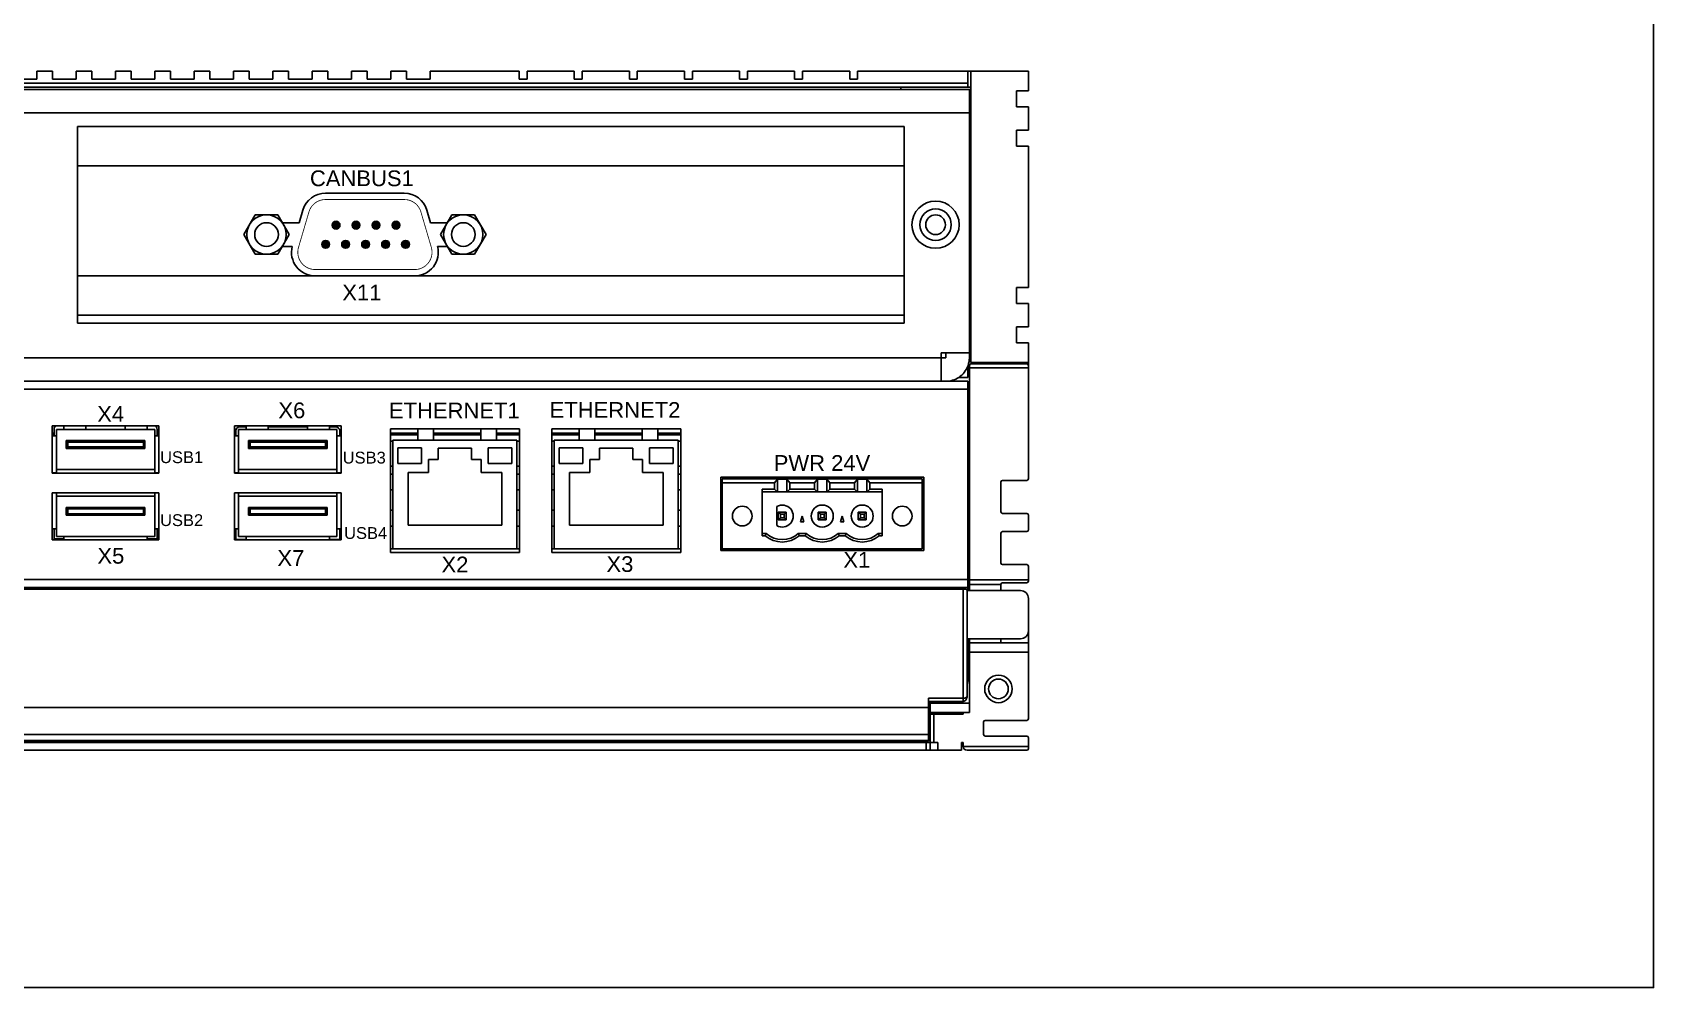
# Model space of a CAD drawing. Extents: x -2364 to 9601, y -871 to 1549.
# Drawn here: x -2149.9 to -1943.9, y 871.1 to 992.5 of the extents above; entities that cross this region are included whole.
import ezdxf

# ---------------------------------------------------------------- set-up
doc = ezdxf.new("R2010")
doc.units = 0
doc.layers.get('0').update_dxf_attribs({"linetype": 'CONTINUOUS'})

msp = doc.modelspace()

# ---------------------------------------------------------------- linework, layer by layer
at = {"color": 7, "linetype": 'Continuous'}
for p, q in [((-2149.32536, 987.51139), (-2147.32536, 987.51139)), ((-2149.32536, 987.51139), (-2149.32536, 986.51139)), ((-2147.32536, 986.51139), (-2147.32536, 987.51139)), ((-2144.32536, 987.51139), (-2142.32536, 987.51139)), ((-2144.32536, 987.51139), (-2144.32536, 986.51139)), ((-2142.32536, 986.51139), (-2142.32536, 987.51139)), ((-2139.32536, 987.51139), (-2137.32536, 987.51139)), ((-2139.32536, 987.51139), (-2139.32536, 986.51139)), ((-2137.32536, 986.51139), (-2137.32536, 987.51139)), ((-2134.32536, 987.51139), (-2132.32536, 987.51139)), ((-2134.32536, 987.51139), (-2134.32536, 986.51139)), ((-2132.32536, 986.51139), (-2132.32536, 987.51139)), ((-2129.32536, 987.51139), (-2127.32536, 987.51139)), ((-2129.32536, 987.51139), (-2129.32536, 986.51139)), ((-2127.32536, 986.51139), (-2127.32536, 987.51139)), ((-2124.32536, 987.51139), (-2122.32536, 987.51139)), ((-2124.32536, 987.51139), (-2124.32536, 986.51139)), ((-2122.32536, 986.51139), (-2122.32536, 987.51139)), ((-2119.32536, 987.51139), (-2117.32536, 987.51139)), ((-2119.32536, 987.51139), (-2119.32536, 986.51139)), ((-2117.32536, 986.51139), (-2117.32536, 987.51139)), ((-2114.32536, 987.51139), (-2112.32536, 987.51139)), ((-2114.32536, 987.51139), (-2114.32536, 986.51139)), ((-2112.32536, 986.51139), (-2112.32536, 987.51139)), ((-2109.32536, 987.51139), (-2107.32536, 987.51139)), ((-2109.32536, 987.51139), (-2109.32536, 986.51139)), ((-2107.32536, 986.51139), (-2107.32536, 987.51139)), ((-2104.32536, 987.51139), (-2102.32536, 987.51139)), ((-2104.32536, 987.51139), (-2104.32536, 986.51139)), ((-2102.32536, 986.51139), (-2102.32536, 987.51139)), ((-2099.32536, 987.51139), (-2088.02536, 987.51139)), ((-2099.32536, 987.51139), (-2099.32536, 986.51139)), ((-2088.02536, 986.51139), (-2088.02536, 987.51139)), ((-2087.02536, 987.51139), (-2081.02536, 987.51139)), ((-2087.02536, 987.51139), (-2087.02536, 986.51139)), ((-2081.02536, 986.51139), (-2081.02536, 987.51139)), ((-2080.02536, 987.51139), (-2074.02536, 987.51139)), ((-2080.02536, 987.51139), (-2080.02536, 986.51139)), ((-2074.02536, 986.51139), (-2074.02536, 987.51139)), ((-2073.02536, 987.51139), (-2067.02536, 987.51139)), ((-2073.02536, 987.51139), (-2073.02536, 986.51139)), ((-2067.02536, 986.51139), (-2067.02536, 987.51139)), ((-2066.02536, 987.51139), (-2060.02536, 987.51139)), ((-2066.02536, 987.51139), (-2066.02536, 986.51139)), ((-2060.02536, 986.51139), (-2060.02536, 987.51139)), ((-2059.02536, 987.51139), (-2053.02536, 987.51139)), ((-2059.02536, 987.51139), (-2059.02536, 986.51139)), ((-2053.02536, 986.51139), (-2053.02536, 987.51139)), ((-2052.02536, 987.51139), (-2046.02536, 987.51139)), ((-2052.02536, 987.51139), (-2052.02536, 986.51139)), ((-2046.02536, 986.51139), (-2046.02536, 987.51139)), ((-2045.02536, 987.51139), (-2031.02536, 987.51139)), ((-2045.02536, 987.51139), (-2045.02536, 986.51139)), ((-2031.02536, 987.51139), (-2030.62536, 987.51139)), ((-2031.02536, 986.01139), (-2031.02536, 987.51139)), ((-2030.62536, 985.21139), (-2030.62536, 987.51139)), ((-2030.62536, 987.51139), (-2023.32536, 987.51139)), ((-2023.32536, 987.51139), (-2023.32536, 985.01139)), ((-2283.12536, 985.21139), (-2030.82536, 985.21139)), ((-2031.02536, 986.01139), (-2280.62536, 986.01139)), ((-2272.12536, 985.51139), (-2039.52536, 985.51139)), ((-2149.32536, 986.51139), (-2152.32536, 986.51139)), ((-2144.32536, 986.51139), (-2147.32536, 986.51139)), ((-2139.32536, 986.51139), (-2142.32536, 986.51139)), ((-2134.32536, 986.51139), (-2137.32536, 986.51139)), ((-2129.32536, 986.51139), (-2132.32536, 986.51139)), ((-2124.32536, 986.51139), (-2127.32536, 986.51139)), ((-2119.32536, 986.51139), (-2122.32536, 986.51139)), ((-2114.32536, 986.51139), (-2117.32536, 986.51139)), ((-2109.32536, 986.51139), (-2112.32536, 986.51139)), ((-2104.32536, 986.51139), (-2107.32536, 986.51139)), ((-2099.32536, 986.51139), (-2102.32536, 986.51139)), ((-2087.02536, 986.51139), (-2088.02536, 986.51139)), ((-2080.02536, 986.51139), (-2081.02536, 986.51139)), ((-2073.02536, 986.51139), (-2074.02536, 986.51139)), ((-2066.02536, 986.51139), (-2067.02536, 986.51139)), ((-2059.02536, 986.51139), (-2060.02536, 986.51139)), ((-2052.02536, 986.51139), (-2053.02536, 986.51139)), ((-2045.02536, 986.51139), (-2046.02536, 986.51139)), ((-2039.52536, 985.51139), (-2031.02536, 985.51139)), ((-2039.52536, 985.21139), (-2039.52536, 985.51139)), ((-2031.02536, 986.01139), (-2031.02536, 985.51139)), ((-2030.62536, 985.51139), (-2031.02536, 985.51139)), ((-2030.82536, 982.21139), (-2030.82536, 985.21139)), ((-2030.82536, 985.21139), (-2030.62536, 985.21139)), ((-2030.62536, 982.21139), (-2030.62536, 985.21139)), ((-2024.82536, 985.01139), (-2023.32536, 985.01139)), ((-2024.82536, 983.01139), (-2024.82536, 985.01139)), ((-2023.32536, 983.01139), (-2024.82536, 983.01139)), ((-2023.32536, 983.01139), (-2023.32536, 980.01139)), ((-2283.12536, 982.21139), (-2030.82536, 982.21139)), ((-2144.12536, 980.31039), (-2144.12536, 980.51139)), ((-2144.12536, 980.51139), (-2143.92436, 980.51139)), ((-2144.12536, 980.31039), (-2144.12536, 980.51139)), ((-2143.92436, 980.51139), (-2144.12536, 980.51139)), ((-2143.92436, 980.51139), (-2039.32636, 980.51139)), ((-2039.32636, 980.51139), (-2143.92436, 980.51139)), ((-2039.32636, 980.51139), (-2039.12536, 980.51139)), ((-2039.12536, 980.51139), (-2039.32636, 980.51139)), ((-2039.12536, 980.31039), (-2039.12536, 980.51139)), ((-2039.12536, 980.31039), (-2039.12536, 980.51139)), ((-2030.82536, 982.21139), (-2030.82536, 951.71439)), ((-2030.82536, 982.21139), (-2030.62536, 982.21139)), ((-2030.62536, 951.71439), (-2030.62536, 982.21139)), ((-2144.12536, 975.26139), (-2144.12536, 980.31039)), ((-2144.12536, 975.26139), (-2144.12536, 980.31039)), ((-2039.12536, 975.26139), (-2039.12536, 980.31039)), ((-2039.12536, 975.26139), (-2039.12536, 980.31039)), ((-2024.82536, 980.01139), (-2023.32536, 980.01139)), ((-2024.82536, 978.01139), (-2024.82536, 980.01139)), ((-2023.32536, 978.01139), (-2024.82536, 978.01139)), ((-2023.32536, 978.01139), (-2023.32536, 960.01139)), ((-2144.12536, 960.86139), (-2144.12536, 975.26139)), ((-2144.12536, 960.86139), (-2144.12536, 975.26139)), ((-2039.12536, 960.76139), (-2039.12536, 975.26139)), ((-2039.12536, 960.76139), (-2039.12536, 975.26139)), ((-2030.82536, 973.01139), (-2030.62536, 973.01139)), ((-2030.62536, 963.01139), (-2030.82536, 963.01139)), ((-2144.12536, 956.86139), (-2144.12536, 960.86139)), ((-2144.12536, 956.86139), (-2144.12536, 960.86139)), ((-2039.12536, 955.71239), (-2039.12536, 960.76139)), ((-2039.12536, 955.71239), (-2039.12536, 960.76139)), ((-2024.82536, 960.01139), (-2023.32536, 960.01139)), ((-2024.82536, 958.01139), (-2024.82536, 960.01139)), ((-2023.32536, 958.01139), (-2024.82536, 958.01139)), ((-2023.32536, 958.01139), (-2023.32536, 955.01139)), ((-2144.12536, 955.71239), (-2144.12536, 956.86139)), ((-2144.12536, 955.71239), (-2144.12536, 956.86139)), ((-2144.12536, 955.51139), (-2144.12536, 955.71239)), ((-2144.12536, 955.51139), (-2144.12536, 955.71239)), ((-2144.12536, 955.51139), (-2143.92436, 955.51139)), ((-2143.92436, 955.51139), (-2144.12536, 955.51139)), ((-2143.92436, 955.51139), (-2039.32636, 955.51139)), ((-2039.32636, 955.51139), (-2143.92436, 955.51139)), ((-2039.32636, 955.51139), (-2039.12536, 955.51139)), ((-2039.12536, 955.51139), (-2039.32636, 955.51139)), ((-2039.12536, 955.51139), (-2039.12536, 955.71239)), ((-2039.12536, 955.51139), (-2039.12536, 955.71239)), ((-2024.82536, 955.01139), (-2023.32536, 955.01139)), ((-2024.82536, 953.01139), (-2024.82536, 955.01139)), ((-2034.42836, 951.71439), (-2033.82536, 951.71439)), ((-2034.42836, 951.11139), (-2034.42836, 951.71439)), ((-2033.82536, 951.71439), (-2033.82536, 951.11139)), ((-2033.82536, 951.71439), (-2030.82536, 951.71439)), ((-2030.82536, 951.11139), (-2030.82536, 951.71439)), ((-2030.82536, 951.71439), (-2030.62536, 951.71439)), ((-2030.62536, 950.51139), (-2030.62536, 951.71439)), ((-2023.32536, 953.01139), (-2024.82536, 953.01139)), ((-2023.32536, 953.01139), (-2023.32536, 950.51139)), ((-2034.42836, 951.11139), (-2280.82536, 951.11139)), ((-2033.82536, 951.11139), (-2034.42836, 951.11139)), ((-2034.42836, 948.11139), (-2034.42836, 951.11139)), ((-2031.02536, 948.61139), (-2031.02536, 950.03436)), ((-2030.99693, 950.11139), (-2030.82536, 950.11139)), ((-2030.82536, 950.11139), (-2030.82536, 949.81139)), ((-2030.82536, 949.81139), (-2023.32536, 949.81139)), ((-2030.82536, 947.11139), (-2030.82536, 949.81139)), ((-2024.52536, 950.51139), (-2030.62536, 950.51139)), ((-2030.62536, 950.31139), (-2023.52536, 950.31139)), ((-2024.52536, 950.31139), (-2024.52536, 950.51139)), ((-2023.32536, 950.51139), (-2024.52536, 950.51139)), ((-2023.32536, 950.51139), (-2023.32536, 950.11139)), ((-2023.32536, 949.81139), (-2023.32536, 950.11139)), ((-2023.32536, 935.71139), (-2023.32536, 949.81139)), ((-2279.62536, 948.11139), (-2034.42836, 948.11139)), ((-2034.42836, 948.11139), (-2033.82536, 948.11139)), ((-2033.82536, 948.11139), (-2031.02536, 948.11139)), ((-2032.16705, 948.61139), (-2031.02536, 948.61139)), ((-2031.02536, 948.11139), (-2031.02536, 947.11139)), ((-2031.02536, 947.11139), (-2279.62536, 947.11139)), ((-2031.02536, 922.91139), (-2031.02536, 947.11139)), ((-2031.02536, 947.11139), (-2030.82536, 947.11139)), ((-2030.82536, 937.31139), (-2030.82536, 947.11139)), ((-2133.79536, 942.44139), (-2147.34536, 942.44139)), ((-2147.34536, 942.44139), (-2147.34536, 936.44139)), ((-2147.12536, 941.51139), (-2147.34536, 941.51139)), ((-2147.34536, 941.31139), (-2147.12536, 941.31139)), ((-2147.12536, 942.00139), (-2147.12536, 941.16139)), ((-2146.82536, 942.00139), (-2145.87536, 942.00139)), ((-2146.82536, 942.00139), (-2146.82536, 941.16139)), ((-2145.87536, 942.44139), (-2145.87536, 942.00139)), ((-2143.07536, 942.00139), (-2145.87536, 942.00139)), ((-2143.07536, 942.44139), (-2143.07536, 942.00139)), ((-2143.07536, 942.00139), (-2138.07536, 942.00139)), ((-2138.07536, 942.44139), (-2138.07536, 942.00139)), ((-2135.27536, 942.00139), (-2138.07536, 942.00139)), ((-2135.27536, 942.44139), (-2135.27536, 942.00139)), ((-2135.27536, 942.00139), (-2134.32536, 942.00139)), ((-2134.32536, 941.16139), (-2134.32536, 942.00139)), ((-2134.02536, 942.00139), (-2134.02536, 941.16139)), ((-2133.79536, 941.51139), (-2134.02536, 941.51139)), ((-2134.02536, 941.31139), (-2133.79536, 941.31139)), ((-2133.79536, 936.44139), (-2133.79536, 942.44139)), ((-2124.19926, 942.44139), (-2124.19926, 936.44139)), ((-2110.64926, 942.44139), (-2124.19926, 942.44139)), ((-2124.02536, 941.51139), (-2124.19926, 941.51139)), ((-2124.19926, 941.31139), (-2124.02536, 941.31139)), ((-2124.02536, 941.81139), (-2124.02536, 941.16139)), ((-2123.67536, 942.00139), (-2123.67536, 941.16139)), ((-2123.67536, 942.00139), (-2122.72536, 942.00139)), ((-2122.72536, 942.31139), (-2123.52536, 942.31139)), ((-2122.72536, 942.44139), (-2122.72536, 942.31139)), ((-2122.72536, 942.31139), (-2122.72536, 942.00139)), ((-2119.92536, 942.00139), (-2122.72536, 942.00139)), ((-2119.92536, 942.44139), (-2119.92536, 942.31139)), ((-2119.92536, 942.31139), (-2119.92536, 942.00139)), ((-2114.92536, 942.31139), (-2119.92536, 942.31139)), ((-2119.92536, 942.00139), (-2114.92536, 942.00139)), ((-2114.92536, 942.44139), (-2114.92536, 942.31139)), ((-2114.92536, 942.31139), (-2114.92536, 942.00139)), ((-2112.12536, 942.00139), (-2114.92536, 942.00139)), ((-2112.12536, 942.44139), (-2112.12536, 942.31139)), ((-2112.12536, 942.31139), (-2112.12536, 942.00139)), ((-2111.32536, 942.31139), (-2112.12536, 942.31139)), ((-2112.12536, 942.00139), (-2111.17536, 942.00139)), ((-2111.17536, 941.16139), (-2111.17536, 942.00139)), ((-2110.82536, 941.81139), (-2110.82536, 941.16139)), ((-2110.64926, 941.51139), (-2110.82536, 941.51139)), ((-2110.82536, 941.31139), (-2110.64926, 941.31139)), ((-2110.64926, 936.44139), (-2110.64926, 942.44139)), ((-2104.39536, 942.06139), (-2104.39536, 926.36139)), ((-2087.99536, 942.06139), (-2104.39536, 942.06139)), ((-2100.90032, 941.51139), (-2104.39536, 941.51139)), ((-2104.39536, 941.31139), (-2100.90032, 941.31139)), ((-2100.90032, 940.61139), (-2100.90032, 942.06139)), ((-2098.90032, 940.61139), (-2098.90032, 942.06139)), ((-2092.90032, 941.51139), (-2098.90032, 941.51139)), ((-2098.90032, 941.31139), (-2092.90032, 941.31139)), ((-2092.90032, 940.61139), (-2092.90032, 942.06139)), ((-2090.90032, 940.61139), (-2090.90032, 942.06139)), ((-2087.99536, 941.51139), (-2090.90032, 941.51139)), ((-2090.90032, 941.31139), (-2087.99536, 941.31139)), ((-2087.99536, 926.36139), (-2087.99536, 942.06139)), ((-2083.89536, 942.06139), (-2083.89536, 926.36139)), ((-2067.49536, 942.06139), (-2083.89536, 942.06139)), ((-2080.40032, 941.51139), (-2083.89536, 941.51139)), ((-2083.89536, 941.31139), (-2080.40032, 941.31139)), ((-2080.40032, 940.61139), (-2080.40032, 942.06139)), ((-2078.40032, 940.61139), (-2078.40032, 942.06139)), ((-2072.40032, 941.51139), (-2078.40032, 941.51139)), ((-2078.40032, 941.31139), (-2072.40032, 941.31139)), ((-2072.40032, 940.61139), (-2072.40032, 942.06139)), ((-2070.40032, 940.61139), (-2070.40032, 942.06139)), ((-2067.49536, 941.51139), (-2070.40032, 941.51139)), ((-2070.40032, 941.31139), (-2067.49536, 941.31139)), ((-2067.49536, 926.36139), (-2067.49536, 942.06139)), ((-2147.34536, 941.16139), (-2147.12536, 941.16139)), ((-2147.12536, 941.16139), (-2146.82536, 941.16139)), ((-2146.82536, 941.16139), (-2146.82536, 940.48704)), ((-2146.82536, 940.48704), (-2146.82536, 936.88139)), ((-2145.37536, 940.38139), (-2145.57536, 940.58139)), ((-2145.57536, 939.58139), (-2145.57536, 940.58139)), ((-2145.57536, 940.58139), (-2135.57536, 940.58139)), ((-2145.37536, 939.78139), (-2145.57536, 939.58139)), ((-2135.57536, 939.58139), (-2145.57536, 939.58139)), ((-2135.77536, 940.38139), (-2145.37536, 940.38139)), ((-2145.37536, 940.38139), (-2145.37536, 939.78139)), ((-2145.37536, 939.78139), (-2135.77536, 939.78139)), ((-2135.57536, 940.58139), (-2135.77536, 940.38139)), ((-2135.77536, 939.78139), (-2135.77536, 940.38139)), ((-2135.57536, 939.58139), (-2135.77536, 939.78139)), ((-2135.57536, 940.58139), (-2135.57536, 939.58139)), ((-2134.32536, 941.16139), (-2134.02536, 941.16139)), ((-2134.32536, 941.16139), (-2134.32536, 940.48704)), ((-2134.32536, 940.48704), (-2134.32536, 936.88139)), ((-2134.02536, 941.16139), (-2133.79536, 941.16139)), ((-2124.19926, 941.16139), (-2124.02536, 941.16139)), ((-2124.02536, 941.16139), (-2123.67536, 941.16139)), ((-2123.67536, 941.16139), (-2123.67536, 936.88139)), ((-2122.42536, 939.58139), (-2122.42536, 940.58139)), ((-2122.22536, 940.38139), (-2122.42536, 940.58139)), ((-2122.42536, 940.58139), (-2112.42536, 940.58139)), ((-2122.22536, 939.78139), (-2122.42536, 939.58139)), ((-2112.42536, 939.58139), (-2122.42536, 939.58139)), ((-2122.22536, 940.38139), (-2122.22536, 939.78139)), ((-2112.62536, 940.38139), (-2122.22536, 940.38139)), ((-2122.22536, 939.78139), (-2112.62536, 939.78139)), ((-2112.42536, 940.58139), (-2112.62536, 940.38139)), ((-2112.62536, 939.78139), (-2112.62536, 940.38139)), ((-2112.42536, 939.58139), (-2112.62536, 939.78139)), ((-2112.42536, 940.58139), (-2112.42536, 939.58139)), ((-2111.17536, 936.88139), (-2111.17536, 941.16139)), ((-2111.17536, 941.16139), (-2110.82536, 941.16139)), ((-2110.82536, 941.16139), (-2110.64926, 941.16139)), ((-2104.07532, 940.51139), (-2104.39536, 940.51139)), ((-2100.90032, 940.61139), (-2104.07532, 940.61139)), ((-2104.07532, 940.61139), (-2104.07532, 936.31139)), ((-2103.45032, 939.67261), (-2103.45032, 937.67261)), ((-2100.45032, 939.67261), (-2103.45032, 939.67261)), ((-2100.90032, 940.61139), (-2098.90032, 940.61139)), ((-2100.45032, 937.67261), (-2100.45032, 939.67261)), ((-2092.90032, 940.61139), (-2098.90032, 940.61139)), ((-2094.10032, 939.61139), (-2098.30032, 939.61139)), ((-2098.30032, 939.61139), (-2098.30032, 938.16139)), ((-2094.10032, 938.16139), (-2094.10032, 939.61139)), ((-2090.90032, 940.61139), (-2092.90032, 940.61139)), ((-2091.95032, 939.67261), (-2091.95032, 937.67261)), ((-2088.95032, 939.67261), (-2091.95032, 939.67261)), ((-2088.32532, 940.61139), (-2090.90032, 940.61139)), ((-2088.95032, 937.67261), (-2088.95032, 939.67261)), ((-2088.32532, 936.31139), (-2088.32532, 940.61139)), ((-2087.99536, 940.51139), (-2088.32532, 940.51139)), ((-2083.57532, 940.51139), (-2083.89536, 940.51139)), ((-2083.57532, 940.61139), (-2083.57532, 936.31139)), ((-2080.40032, 940.61139), (-2083.57532, 940.61139)), ((-2082.95032, 939.67261), (-2082.95032, 937.67261)), ((-2079.95032, 939.67261), (-2082.95032, 939.67261)), ((-2080.40032, 940.61139), (-2078.40032, 940.61139)), ((-2079.95032, 937.67261), (-2079.95032, 939.67261)), ((-2072.40032, 940.61139), (-2078.40032, 940.61139)), ((-2077.80032, 939.61139), (-2077.80032, 938.16139)), ((-2073.60032, 939.61139), (-2077.80032, 939.61139)), ((-2073.60032, 938.16139), (-2073.60032, 939.61139)), ((-2070.40032, 940.61139), (-2072.40032, 940.61139)), ((-2071.45032, 939.67261), (-2071.45032, 937.67261)), ((-2068.45032, 939.67261), (-2071.45032, 939.67261)), ((-2067.82532, 940.61139), (-2070.40032, 940.61139)), ((-2068.45032, 937.67261), (-2068.45032, 939.67261)), ((-2067.82532, 936.31139), (-2067.82532, 940.61139)), ((-2067.49536, 940.51139), (-2067.82532, 940.51139)), ((-2104.07532, 937.31139), (-2104.39536, 937.31139)), ((-2103.45032, 937.67261), (-2100.45032, 937.67261)), ((-2099.55032, 938.16139), (-2099.55032, 936.51139)), ((-2098.30032, 938.16139), (-2099.55032, 938.16139)), ((-2092.85032, 938.16139), (-2094.10032, 938.16139)), ((-2092.85032, 936.51139), (-2092.85032, 938.16139)), ((-2091.95032, 937.67261), (-2088.95032, 937.67261)), ((-2087.99536, 937.31139), (-2088.32532, 937.31139)), ((-2083.57532, 937.31139), (-2083.89536, 937.31139)), ((-2082.95032, 937.67261), (-2079.95032, 937.67261)), ((-2079.05032, 938.16139), (-2079.05032, 936.51139)), ((-2077.80032, 938.16139), (-2079.05032, 938.16139)), ((-2072.35032, 938.16139), (-2073.60032, 938.16139)), ((-2072.35032, 936.51139), (-2072.35032, 938.16139)), ((-2071.45032, 937.67261), (-2068.45032, 937.67261)), ((-2067.49536, 937.31139), (-2067.82532, 937.31139)), ((-2031.02536, 937.31139), (-2030.82536, 937.31139)), ((-2030.82536, 922.88637), (-2030.82536, 937.31139)), ((-2146.82536, 936.46039), (-2147.34536, 936.46139)), ((-2147.34536, 936.44139), (-2133.79536, 936.44139)), ((-2134.32536, 936.88139), (-2146.82536, 936.88139)), ((-2146.82536, 936.88139), (-2146.82536, 936.46039)), ((-2134.32536, 936.88139), (-2134.32536, 936.46039)), ((-2133.79536, 936.46139), (-2134.32536, 936.46039)), ((-2123.67536, 936.46039), (-2124.19926, 936.46139)), ((-2124.19926, 936.44139), (-2110.64926, 936.44139)), ((-2123.67536, 936.88139), (-2123.67536, 936.46039)), ((-2111.17536, 936.88139), (-2123.67536, 936.88139)), ((-2111.17536, 936.46039), (-2111.17536, 936.88139)), ((-2110.64926, 936.46139), (-2111.17536, 936.46039)), ((-2104.07532, 936.31139), (-2104.39536, 936.31139)), ((-2104.07532, 936.31139), (-2104.07532, 934.31139)), ((-2102.15032, 936.51139), (-2102.15032, 929.81139)), ((-2099.55032, 936.51139), (-2102.15032, 936.51139)), ((-2090.25032, 936.51139), (-2092.85032, 936.51139)), ((-2090.25032, 929.81139), (-2090.25032, 936.51139)), ((-2088.32532, 936.31139), (-2087.99536, 936.31139)), ((-2088.32532, 936.31139), (-2088.32532, 934.31139)), ((-2083.57532, 936.31139), (-2083.89536, 936.31139)), ((-2083.57532, 936.31139), (-2083.57532, 934.31139)), ((-2081.65032, 936.51139), (-2081.65032, 929.81139)), ((-2079.05032, 936.51139), (-2081.65032, 936.51139)), ((-2069.75032, 936.51139), (-2072.35032, 936.51139)), ((-2069.75032, 929.81139), (-2069.75032, 936.51139)), ((-2067.82532, 936.31139), (-2067.82532, 934.31139)), ((-2067.82532, 936.31139), (-2067.49536, 936.31139)), ((-2036.62536, 935.91139), (-2062.42536, 935.91139)), ((-2062.42536, 935.91139), (-2062.42536, 926.61139)), ((-2036.82536, 935.71139), (-2062.22536, 935.71139)), ((-2062.22536, 935.21139), (-2062.22536, 935.71139)), ((-2062.22536, 935.21139), (-2062.22536, 926.81139)), ((-2055.58036, 935.21139), (-2062.22536, 935.21139)), ((-2055.58036, 935.21139), (-2055.21036, 935.68455)), ((-2055.58036, 934.38639), (-2055.58036, 935.21139)), ((-2055.21036, 935.68455), (-2054.00036, 935.68455)), ((-2055.21036, 934.07479), (-2055.21036, 935.68455)), ((-2054.00036, 934.07478), (-2054.00036, 935.68455)), ((-2054.00036, 935.68455), (-2053.63036, 935.21139)), ((-2053.63036, 935.21139), (-2050.50036, 935.21139)), ((-2053.63036, 935.21139), (-2053.63036, 934.38639)), ((-2050.50036, 935.21139), (-2050.13036, 935.68455)), ((-2050.50036, 935.21139), (-2050.50036, 934.38639)), ((-2050.13036, 935.68455), (-2048.92036, 935.68455)), ((-2050.13036, 935.68455), (-2050.13036, 934.07478)), ((-2048.92036, 934.07478), (-2048.92036, 935.68455)), ((-2048.92036, 935.68455), (-2048.55036, 935.21139)), ((-2048.55036, 935.21139), (-2045.42036, 935.21139)), ((-2048.55036, 935.21139), (-2048.55036, 934.38639)), ((-2045.42036, 935.21139), (-2045.05036, 935.68455)), ((-2045.42036, 935.21139), (-2045.42036, 934.38639)), ((-2045.05036, 935.68455), (-2043.84036, 935.68455)), ((-2045.05036, 935.68455), (-2045.05036, 934.07478)), ((-2043.84036, 935.68455), (-2043.47036, 935.21139)), ((-2043.84036, 935.68455), (-2043.84036, 934.07479)), ((-2036.82536, 935.21139), (-2043.47036, 935.21139)), ((-2043.47036, 935.21139), (-2043.47036, 934.38639)), ((-2041.72536, 935.91139), (-2041.72536, 935.71139)), ((-2036.82536, 935.21139), (-2036.82536, 935.71139)), ((-2036.82536, 930.01468), (-2036.82536, 935.21139)), ((-2036.62536, 926.61139), (-2036.62536, 935.91139)), ((-2026.82536, 931.51139), (-2026.82536, 935.31139)), ((-2026.62536, 935.51139), (-2023.52536, 935.51139)), ((-2133.79536, 933.94139), (-2147.34536, 933.94139)), ((-2147.34536, 933.94139), (-2147.34536, 927.94139)), ((-2146.82536, 933.94139), (-2146.82536, 933.50139)), ((-2146.82536, 933.50139), (-2134.32536, 933.50139)), ((-2146.82536, 933.50139), (-2146.82536, 929.36139)), ((-2134.32536, 933.94139), (-2134.32536, 933.50139)), ((-2134.32536, 933.50139), (-2134.32536, 929.36139)), ((-2133.79536, 927.94139), (-2133.79536, 933.94139)), ((-2110.64926, 933.94139), (-2124.19926, 933.94139)), ((-2124.19926, 933.94139), (-2124.19926, 927.94139)), ((-2123.67536, 933.94139), (-2123.67536, 933.50139)), ((-2123.67536, 933.50139), (-2111.17536, 933.50139)), ((-2123.67536, 933.50139), (-2123.67536, 929.36139)), ((-2111.17536, 933.94139), (-2111.17536, 933.50139)), ((-2111.17536, 933.50139), (-2111.17536, 929.36139)), ((-2110.64926, 927.94139), (-2110.64926, 933.94139)), ((-2104.07532, 934.31139), (-2104.39536, 934.31139)), ((-2104.07532, 934.31139), (-2104.07532, 931.71139)), ((-2088.32532, 934.31139), (-2087.99536, 934.31139)), ((-2088.32532, 931.71139), (-2088.32532, 934.31139)), ((-2083.57532, 934.31139), (-2083.89536, 934.31139)), ((-2083.57532, 934.31139), (-2083.57532, 931.71139)), ((-2067.82532, 934.31139), (-2067.49536, 934.31139)), ((-2067.82532, 931.71139), (-2067.82532, 934.31139)), ((-2057.14536, 934.07479), (-2057.14536, 934.38639)), ((-2055.58036, 934.38639), (-2057.14536, 934.38639)), ((-2057.14536, 928.78139), (-2057.14536, 934.07479)), ((-2055.24937, 934.07479), (-2057.14536, 934.07479)), ((-2055.58036, 934.38639), (-2055.24937, 934.07479)), ((-2055.21036, 934.07479), (-2055.24937, 934.07479)), ((-2054.00036, 934.07478), (-2055.21036, 934.07479)), ((-2054.00036, 934.07478), (-2053.96135, 934.07478)), ((-2053.63036, 934.38639), (-2053.96135, 934.07478)), ((-2050.16937, 934.07479), (-2053.96135, 934.07478)), ((-2050.50036, 934.38639), (-2053.63036, 934.38639)), ((-2050.16937, 934.07479), (-2050.50036, 934.38639)), ((-2050.16937, 934.07479), (-2050.13036, 934.07478)), ((-2048.92036, 934.07478), (-2050.13036, 934.07478)), ((-2048.92036, 934.07478), (-2048.88135, 934.07478)), ((-2048.55036, 934.38639), (-2048.88135, 934.07478)), ((-2045.08937, 934.07479), (-2048.88135, 934.07478)), ((-2045.42036, 934.38639), (-2048.55036, 934.38639)), ((-2045.08937, 934.07479), (-2045.42036, 934.38639)), ((-2045.08937, 934.07479), (-2045.05036, 934.07478)), ((-2043.84036, 934.07479), (-2045.05036, 934.07478)), ((-2043.80135, 934.07479), (-2043.84036, 934.07479)), ((-2043.80135, 934.07479), (-2043.47036, 934.38639)), ((-2041.90536, 934.07479), (-2043.80135, 934.07479)), ((-2041.90536, 934.38639), (-2043.47036, 934.38639)), ((-2041.90536, 934.38639), (-2041.90536, 934.07479)), ((-2041.90536, 934.07479), (-2041.90536, 928.78139)), ((-2145.57536, 932.08139), (-2135.57536, 932.08139)), ((-2145.37536, 931.88139), (-2145.57536, 932.08139)), ((-2145.57536, 931.08139), (-2145.57536, 932.08139)), ((-2145.37536, 931.28139), (-2145.57536, 931.08139)), ((-2135.57536, 931.08139), (-2145.57536, 931.08139)), ((-2135.77536, 931.88139), (-2145.37536, 931.88139)), ((-2145.37536, 931.88139), (-2145.37536, 931.28139)), ((-2145.37536, 931.28139), (-2135.77536, 931.28139)), ((-2135.57536, 932.08139), (-2135.77536, 931.88139)), ((-2135.77536, 931.28139), (-2135.77536, 931.88139)), ((-2135.57536, 931.08139), (-2135.77536, 931.28139)), ((-2135.57536, 932.08139), (-2135.57536, 931.08139)), ((-2122.42536, 932.08139), (-2112.42536, 932.08139)), ((-2122.42536, 931.08139), (-2122.42536, 932.08139)), ((-2122.22536, 931.88139), (-2122.42536, 932.08139)), ((-2122.22536, 931.28139), (-2122.42536, 931.08139)), ((-2112.42536, 931.08139), (-2122.42536, 931.08139)), ((-2112.62536, 931.88139), (-2122.22536, 931.88139)), ((-2122.22536, 931.88139), (-2122.22536, 931.28139)), ((-2122.22536, 931.28139), (-2112.62536, 931.28139)), ((-2112.42536, 932.08139), (-2112.62536, 931.88139)), ((-2112.62536, 931.28139), (-2112.62536, 931.88139)), ((-2112.42536, 931.08139), (-2112.62536, 931.28139)), ((-2112.42536, 932.08139), (-2112.42536, 931.08139)), ((-2104.07532, 931.71139), (-2104.39536, 931.71139)), ((-2104.07532, 929.71139), (-2104.07532, 931.71139)), ((-2088.32532, 929.71139), (-2088.32532, 931.71139)), ((-2088.32532, 931.71139), (-2087.99536, 931.71139)), ((-2083.57532, 931.71139), (-2083.89536, 931.71139)), ((-2083.57532, 929.71139), (-2083.57532, 931.71139)), ((-2067.82532, 931.71139), (-2067.49536, 931.71139)), ((-2067.82532, 929.71139), (-2067.82532, 931.71139)), ((-2055.30536, 929.76896), (-2055.30536, 932.19383)), ((-2055.10536, 931.48139), (-2054.83741, 931.21344)), ((-2055.10536, 931.48139), (-2054.10536, 931.48139)), ((-2055.10536, 930.48139), (-2055.10536, 931.48139)), ((-2054.83741, 931.21344), (-2054.37331, 931.21344)), ((-2054.83741, 931.21344), (-2054.83741, 930.74934)), ((-2054.10536, 931.48139), (-2054.37331, 931.21344)), ((-2054.37331, 931.21344), (-2054.37331, 930.74934)), ((-2054.10536, 931.48139), (-2054.10536, 930.48139)), ((-2050.02536, 930.48139), (-2050.02536, 931.48139)), ((-2049.75741, 931.21344), (-2050.02536, 931.48139)), ((-2050.02536, 931.48139), (-2049.02536, 931.48139)), ((-2049.75741, 931.21344), (-2049.29331, 931.21344)), ((-2049.75741, 930.74934), (-2049.75741, 931.21344)), ((-2049.29331, 931.21344), (-2049.02536, 931.48139)), ((-2049.29331, 930.74934), (-2049.29331, 931.21344)), ((-2049.02536, 931.48139), (-2049.02536, 930.48139)), ((-2044.94536, 931.48139), (-2043.94536, 931.48139)), ((-2044.67741, 931.21344), (-2044.94536, 931.48139)), ((-2044.94536, 930.48139), (-2044.94536, 931.48139)), ((-2044.67741, 931.21344), (-2044.21331, 931.21344)), ((-2044.67741, 930.74934), (-2044.67741, 931.21344)), ((-2044.21331, 931.21344), (-2043.94536, 931.48139)), ((-2044.21331, 930.74934), (-2044.21331, 931.21344)), ((-2043.94536, 931.48139), (-2043.94536, 930.48139)), ((-2023.52536, 931.31139), (-2026.62536, 931.31139)), ((-2023.32536, 929.21139), (-2023.32536, 931.11139)), ((-2147.34536, 929.36139), (-2147.12536, 929.36139)), ((-2147.12536, 929.36139), (-2146.82536, 929.36139)), ((-2147.12536, 929.36139), (-2147.12536, 928.08139)), ((-2146.82536, 929.36139), (-2146.82536, 928.38139)), ((-2134.32536, 929.36139), (-2134.02536, 929.36139)), ((-2134.32536, 928.38139), (-2134.32536, 929.36139)), ((-2134.02536, 929.36139), (-2133.79536, 929.36139)), ((-2134.02536, 929.36139), (-2134.02536, 928.08139)), ((-2124.19926, 929.36139), (-2124.02536, 929.36139)), ((-2124.02536, 929.36139), (-2123.67536, 929.36139)), ((-2124.02536, 929.36139), (-2124.02536, 928.01139)), ((-2123.67536, 929.36139), (-2123.67536, 928.38139)), ((-2111.17536, 928.38139), (-2111.17536, 929.36139)), ((-2111.17536, 929.36139), (-2110.82536, 929.36139)), ((-2110.82536, 929.36139), (-2110.64926, 929.36139)), ((-2110.82536, 929.36139), (-2110.82536, 928.01139)), ((-2104.07532, 929.71139), (-2104.39536, 929.71139)), ((-2104.07532, 929.71139), (-2104.07532, 926.81139)), ((-2102.15032, 929.81139), (-2090.25032, 929.81139)), ((-2088.32532, 929.71139), (-2087.99536, 929.71139)), ((-2088.32532, 926.81139), (-2088.32532, 929.71139)), ((-2083.57532, 929.71139), (-2083.89536, 929.71139)), ((-2083.57532, 929.71139), (-2083.57532, 926.81139)), ((-2081.65032, 929.81139), (-2069.75032, 929.81139)), ((-2067.82532, 929.71139), (-2067.49536, 929.71139)), ((-2067.82532, 926.81139), (-2067.82532, 929.71139)), ((-2054.83741, 930.74934), (-2055.10536, 930.48139)), ((-2054.10536, 930.48139), (-2055.10536, 930.48139)), ((-2054.37331, 930.74934), (-2054.83741, 930.74934)), ((-2054.37331, 930.74934), (-2054.10536, 930.48139)), ((-2052.26633, 930.23139), (-2052.06536, 930.98139)), ((-2051.8644, 930.23139), (-2052.26633, 930.23139)), ((-2052.06536, 930.98139), (-2051.8644, 930.23139)), ((-2050.02536, 930.48139), (-2049.75741, 930.74934)), ((-2049.02536, 930.48139), (-2050.02536, 930.48139)), ((-2049.29331, 930.74934), (-2049.75741, 930.74934)), ((-2049.02536, 930.48139), (-2049.29331, 930.74934)), ((-2047.18633, 930.23139), (-2046.98536, 930.98139)), ((-2046.7844, 930.23139), (-2047.18633, 930.23139)), ((-2046.98536, 930.98139), (-2046.7844, 930.23139)), ((-2044.94536, 930.48139), (-2044.67741, 930.74934)), ((-2043.94536, 930.48139), (-2044.94536, 930.48139)), ((-2044.21331, 930.74934), (-2044.67741, 930.74934)), ((-2043.94536, 930.48139), (-2044.21331, 930.74934)), ((-2036.81584, 928.49253), (-2036.82536, 930.01468)), ((-2026.62536, 929.01139), (-2023.52536, 929.01139)), ((-2147.34536, 927.94139), (-2133.79536, 927.94139)), ((-2147.12536, 927.94139), (-2147.12536, 928.08139)), ((-2145.87536, 928.08139), (-2147.12536, 928.08139)), ((-2145.87536, 928.38139), (-2146.82536, 928.38139)), ((-2145.87536, 928.38139), (-2145.87536, 928.08139)), ((-2135.27536, 928.38139), (-2145.87536, 928.38139)), ((-2145.87536, 928.08139), (-2145.87536, 927.94139)), ((-2135.27536, 928.38139), (-2135.27536, 928.08139)), ((-2134.32536, 928.38139), (-2135.27536, 928.38139)), ((-2135.27536, 928.08139), (-2135.27536, 927.94139)), ((-2134.02536, 928.08139), (-2135.27536, 928.08139)), ((-2134.02536, 928.08139), (-2134.02536, 927.94139)), ((-2124.19926, 927.94139), (-2110.64926, 927.94139)), ((-2124.02536, 927.94139), (-2124.02536, 928.01139)), ((-2122.72536, 928.01139), (-2124.02536, 928.01139)), ((-2122.72536, 928.38139), (-2123.67536, 928.38139)), ((-2112.12536, 928.38139), (-2122.72536, 928.38139)), ((-2122.72536, 928.38139), (-2122.72536, 927.94139)), ((-2111.17536, 928.38139), (-2112.12536, 928.38139)), ((-2112.12536, 928.38139), (-2112.12536, 927.94139)), ((-2110.82536, 928.01139), (-2112.12536, 928.01139)), ((-2110.82536, 928.01139), (-2110.82536, 927.94139)), ((-2057.14536, 928.78139), (-2056.64497, 928.78139)), ((-2057.14536, 928.48139), (-2057.14536, 928.78139)), ((-2056.75943, 928.48139), (-2057.14536, 928.48139)), ((-2052.56575, 928.78139), (-2051.56497, 928.78139)), ((-2051.67943, 928.48139), (-2052.4513, 928.48139)), ((-2047.48575, 928.78139), (-2046.48497, 928.78139)), ((-2046.59943, 928.48139), (-2047.3713, 928.48139)), ((-2041.90536, 928.78139), (-2042.40575, 928.78139)), ((-2041.90536, 928.48139), (-2042.2913, 928.48139)), ((-2041.90536, 928.78139), (-2041.90536, 928.48139)), ((-2036.82536, 926.81139), (-2036.81584, 928.49253)), ((-2026.82536, 925.01139), (-2026.82536, 928.81139)), ((-2104.39536, 926.81139), (-2104.07532, 926.81139)), ((-2104.39536, 926.36139), (-2087.99536, 926.36139)), ((-2104.07532, 926.81139), (-2088.32532, 926.81139)), ((-2088.32532, 926.81139), (-2087.99536, 926.81139)), ((-2083.89536, 926.81139), (-2083.57532, 926.81139)), ((-2083.89536, 926.36139), (-2067.49536, 926.36139)), ((-2083.57532, 926.81139), (-2067.82532, 926.81139)), ((-2067.82532, 926.81139), (-2067.49536, 926.81139)), ((-2062.42536, 926.81139), (-2062.22536, 926.81139)), ((-2062.42536, 926.61139), (-2036.62536, 926.61139)), ((-2062.22536, 926.81139), (-2037.52536, 926.81139)), ((-2037.52536, 926.81139), (-2036.82536, 926.81139)), ((-2037.52536, 926.81139), (-2037.52536, 926.61139)), ((-2189.52536, 922.91139), (-2031.02536, 922.91139)), ((-2031.01565, 921.90436), (-2031.02536, 922.91139)), ((-2030.82536, 922.88637), (-2023.32536, 922.88637)), ((-2030.82536, 922.49119), (-2030.82536, 922.88637)), ((-2023.52536, 924.81139), (-2026.62536, 924.81139)), ((-2023.32536, 922.88637), (-2023.32536, 924.61139)), ((-2023.32536, 922.88637), (-2023.32536, 922.71139)), ((-2031.01565, 921.90436), (-2189.52536, 921.91139)), ((-2189.51536, 921.68637), (-2031.62536, 921.68637)), ((-2031.62536, 907.81719), (-2031.62536, 921.68637)), ((-2031.13944, 921.65329), (-2031.12536, 921.50264)), ((-2031.12536, 921.50264), (-2031.12536, 915.38637)), ((-2024.32536, 921.50264), (-2031.12536, 921.50264)), ((-2031.01565, 921.90436), (-2031.02536, 921.50264)), ((-2030.82536, 922.28637), (-2030.82536, 922.49119)), ((-2030.82536, 921.50264), (-2030.82536, 922.28637)), ((-2026.82536, 922.28637), (-2030.82536, 922.28637)), ((-2026.82536, 922.31139), (-2026.82536, 922.28637)), ((-2026.82536, 921.50264), (-2026.82536, 922.28637)), ((-2023.52536, 922.51139), (-2026.62536, 922.51139)), ((-2023.32536, 916.38637), (-2023.32536, 920.49882)), ((-2031.12536, 915.38637), (-2024.32536, 915.38637)), ((-2031.12536, 915.38637), (-2031.12536, 908.10227)), ((-2031.02536, 915.38637), (-2031.02536, 910.21139)), ((-2030.82536, 914.88637), (-2030.82536, 915.38637)), ((-2030.82536, 913.68637), (-2030.82536, 914.88637)), ((-2030.82536, 914.88637), (-2026.82536, 914.88637)), ((-2026.82536, 914.88637), (-2026.82536, 915.38637)), ((-2026.82536, 914.88637), (-2023.32536, 914.88637)), ((-2023.32536, 915.88637), (-2023.32536, 916.38637)), ((-2023.32536, 915.88637), (-2023.32536, 914.88637)), ((-2023.32536, 914.88637), (-2023.32536, 913.68637)), ((-2023.32536, 913.68637), (-2030.82536, 913.68637)), ((-2030.82536, 907.21139), (-2030.82536, 913.68637)), ((-2023.32536, 905.21139), (-2023.32536, 913.68637)), ((-2036.02536, 906.66497), (-2275.62536, 906.66497)), ((-2036.02536, 907.41719), (-2036.02536, 907.81719)), ((-2036.02536, 907.81719), (-2031.62536, 907.81719)), ((-2036.02536, 906.66497), (-2036.02536, 907.41719)), ((-2036.02536, 907.41719), (-2031.62536, 907.41719)), ((-2036.02536, 907.21139), (-2035.82536, 907.21139)), ((-2036.02536, 906.66497), (-2036.02536, 905.61139)), ((-2035.82536, 907.21139), (-2031.82536, 907.21139)), ((-2035.82536, 906.01139), (-2035.82536, 907.21139)), ((-2031.82536, 907.41139), (-2031.82536, 907.21139)), ((-2031.82536, 907.21139), (-2030.82536, 907.21139)), ((-2031.62536, 907.41719), (-2031.62536, 907.81719)), ((-2030.82536, 906.01139), (-2030.82536, 907.21139)), ((-2035.82536, 905.91139), (-2036.02536, 905.91139)), ((-2036.02536, 905.81139), (-2035.82536, 905.81139)), ((-2036.02536, 905.61139), (-2036.02536, 903.20612)), ((-2035.82536, 905.61139), (-2036.02536, 905.61139)), ((-2030.82536, 906.01139), (-2035.82536, 906.01139)), ((-2035.82536, 905.91139), (-2035.82536, 906.01139)), ((-2035.82536, 905.91139), (-2031.62536, 905.91139)), ((-2035.82536, 902.21139), (-2035.82536, 905.81139)), ((-2035.32536, 905.81139), (-2035.82536, 905.81139)), ((-2035.32536, 905.81139), (-2035.32536, 902.21139)), ((-2035.32536, 905.81139), (-2031.62536, 905.81139)), ((-2031.62536, 905.81139), (-2031.62536, 905.91139)), ((-2029.02536, 904.81139), (-2029.02536, 903.21139)), ((-2023.52536, 905.01139), (-2028.82536, 905.01139)), ((-2275.62536, 902.45583), (-2036.02536, 902.45583)), ((-2036.02536, 902.37409), (-2275.62536, 902.37409)), ((-2271.82536, 902.21139), (-2127.02536, 902.21139)), ((-2152.57536, 903.21139), (-2127.02536, 903.21139)), ((-2127.02536, 903.21139), (-2050.02536, 903.21139)), ((-2127.02536, 902.21139), (-2127.02536, 902.37409)), ((-2127.02536, 902.31139), (-2050.02536, 902.31139)), ((-2127.02536, 902.21139), (-2050.02536, 902.21139)), ((-2050.02536, 903.21139), (-2047.07536, 903.21139)), ((-2050.02536, 902.21139), (-2050.02536, 902.37409)), ((-2050.02536, 902.21139), (-2039.82536, 902.21139)), ((-2047.07536, 903.21139), (-2042.57536, 903.21139)), ((-2042.57536, 903.21139), (-2039.82536, 903.21139)), ((-2039.82536, 903.21139), (-2036.02536, 903.20612)), ((-2039.82536, 902.21139), (-2039.82536, 902.37409)), ((-2039.62536, 902.31139), (-2039.82536, 902.31139)), ((-2039.82536, 902.21139), (-2039.62536, 902.21139)), ((-2039.62536, 902.21139), (-2039.62536, 902.37409)), ((-2039.62536, 902.21139), (-2039.12536, 902.21139)), ((-2039.12536, 902.37409), (-2039.12536, 902.21139)), ((-2039.12536, 902.21139), (-2036.32536, 902.21139)), ((-2036.32536, 901.21139), (-2036.32536, 902.21139)), ((-2036.32536, 902.21139), (-2035.82536, 902.21139)), ((-2036.02536, 903.20612), (-2036.02536, 902.81139)), ((-2035.82536, 902.81139), (-2036.02536, 902.81139)), ((-2036.02536, 902.81139), (-2036.02536, 902.45583)), ((-2036.02536, 902.45583), (-2036.02536, 902.37409)), ((-2035.82536, 901.21139), (-2035.82536, 902.21139)), ((-2035.32536, 902.21139), (-2035.82536, 902.21139)), ((-2035.32536, 902.21139), (-2034.82536, 902.21139)), ((-2034.82536, 902.21139), (-2034.82536, 901.21139)), ((-2031.82536, 901.21139), (-2031.82536, 902.21139)), ((-2031.82536, 902.21139), (-2031.62536, 902.21139)), ((-2031.62536, 901.71139), (-2031.62536, 902.21139)), ((-2028.82536, 903.01139), (-2023.52536, 903.01139)), ((-2023.32536, 901.71139), (-2023.32536, 902.81139)), ((-2275.32536, 901.21139), (-2036.32536, 901.21139)), ((-2035.82536, 901.21139), (-2036.32536, 901.21139)), ((-2034.82536, 901.21139), (-2035.82536, 901.21139)), ((-2034.82536, 901.21139), (-2031.82536, 901.21139)), ((-2031.62536, 901.71139), (-2023.32536, 901.71139)), ((-2031.12536, 901.21139), (-2023.52536, 901.21139)), ((-2023.32536, 901.41139), (-2023.32536, 901.71139))]:
    msp.add_line(p, q, dxfattribs=at)
for p, q in [((-2039.12536, 980.51139), (-2144.12536, 980.51139)), ((-2144.12536, 956.51139), (-2144.12536, 980.51139)), ((-2039.12536, 980.51139), (-2144.12536, 980.51139)), ((-2144.12536, 956.51139), (-2144.12536, 980.51139)), ((-2039.12536, 956.51139), (-2039.12536, 980.51139)), ((-2039.12536, 956.51139), (-2039.12536, 980.51139)), ((-2039.12536, 975.51139), (-2144.12536, 975.51139)), ((-2112.62889, 972.01139), (-2102.62184, 972.01139)), ((-2123.01211, 966.76139), (-2121.56874, 969.26139)), ((-2121.56874, 969.26139), (-2118.68199, 969.26139)), ((-2118.68199, 969.26139), (-2117.23861, 966.76139)), ((-2118.10464, 968.26139), (-2115.97654, 968.26139)), ((-2115.97654, 968.26139), (-2115.50698, 969.85789)), ((-2099.74374, 969.85789), (-2099.27418, 968.26139)), ((-2097.14609, 968.26139), (-2099.27418, 968.26139)), ((-2096.56874, 969.26139), (-2098.01211, 966.76139)), ((-2093.68199, 969.26139), (-2096.56874, 969.26139)), ((-2092.23861, 966.76139), (-2093.68199, 969.26139)), ((-2121.56874, 964.26139), (-2123.01211, 966.76139)), ((-2117.23861, 966.76139), (-2118.68199, 964.26139)), ((-2098.01211, 966.76139), (-2096.56874, 964.26139)), ((-2093.68199, 964.26139), (-2092.23861, 966.76139)), ((-2118.68199, 964.26139), (-2121.56874, 964.26139)), ((-2118.10464, 965.26139), (-2116.85715, 965.26139)), ((-2097.14609, 965.26139), (-2098.39357, 965.26139)), ((-2096.56874, 964.26139), (-2093.68199, 964.26139)), ((-2039.12536, 961.51139), (-2144.12536, 961.51139)), ((-2101.29831, 961.51139), (-2113.95242, 961.51139)), ((-2113.95242, 961.51139), (-2101.29831, 961.51139)), ((-2039.12536, 956.51139), (-2144.12536, 956.51139))]:
    msp.add_line(p, q)
at = {"color": 2, "linetype": 'Continuous'}
for p, q in [((-2041.52536, 935.91139), (-2041.52536, 935.71139)), ((-2023.45934, 915.88637), (-2023.32536, 915.88637))]:
    msp.add_line(p, q, dxfattribs=at)
at = {"color": 7}
msp.add_lwpolyline([(-2363.89682, 1277.53039), (-2153.89682, 1277.53039), (-1943.89682, 1277.53039), (-1943.89682, 871.05011), (-2363.89682, 871.05011), (-2363.89682, 1277.53039)], dxfattribs=at)
msp.add_lwpolyline([(-2101.29831, 962.31139, 0.1, 0.1, 0), (-2113.95242, 962.31139, 0.1, 0.1, -0.500705616), (-2116.06302, 965.13216, 0.1, 0.1, 0), (-2114.73949, 969.63216, 0.1, 0.1, -0.332706414), (-2112.62889, 971.21139, 0.1, 0.1, 0), (-2102.62184, 971.21139, 0.1, 0.1, -0.332706414), (-2100.51123, 969.63216, 0.1, 0.1, 0), (-2099.1877, 965.13216, 0.1, 0.1, -0.500705616)], format="xyseb", close=True)
at = {"const_width": 0.5}
for points in [[(-2111.54435, 967.95237, 1), (-2111.04435, 967.95237, 1)], [(-2109.00435, 967.95237, 1), (-2108.50435, 967.95237, 1)], [(-2106.46435, 967.95237, 1), (-2105.96435, 967.95237, 1)], [(-2103.92435, 967.95237, 1), (-2103.42435, 967.95237, 1)], [(-2112.86741, 965.51139, 1), (-2112.36741, 965.51139, 1)], [(-2110.32741, 965.51139, 1), (-2109.82741, 965.51139, 1)], [(-2107.78741, 965.51139, 1), (-2107.28741, 965.51139, 1)], [(-2105.24741, 965.51139, 1), (-2104.74741, 965.51139, 1)], [(-2102.70741, 965.51139, 1), (-2102.20741, 965.51139, 1)]]:
    msp.add_lwpolyline(points, format="xyb", close=True, dxfattribs=at)
at = {"color": 7, "linetype": 'Continuous'}
for centre, radius in [((-2035.12536, 968.01139), 3), ((-2035.12536, 968.01139), 2), ((-2035.12536, 968.01139), 1.25), ((-2059.68536, 930.98139), 1.25), ((-2049.52536, 930.98139), 1.4), ((-2044.44536, 930.98139), 1.4), ((-2039.36536, 930.98139), 1.25), ((-2027.12808, 909.01139), 1.75), ((-2027.12808, 909.01139), 1.25)]:
    msp.add_circle(centre, radius, dxfattribs=at)
for centre, radius in [((-2120.12536, 966.76139), 2.5), ((-2120.12536, 966.76139), 1.5), ((-2111.29435, 967.95237), 0.5), ((-2108.75435, 967.95237), 0.5), ((-2106.21435, 967.95237), 0.5), ((-2103.67435, 967.95237), 0.5), ((-2095.12536, 966.76139), 2.5), ((-2095.12536, 966.76139), 1.5), ((-2112.61741, 965.51139), 0.5), ((-2110.07741, 965.51139), 0.5), ((-2107.53741, 965.51139), 0.5), ((-2104.99741, 965.51139), 0.5), ((-2102.45741, 965.51139), 0.5)]:
    msp.add_circle(centre, radius)
for centre, start, end in [((-2112.62889, 969.01139), 90, 163.6104597), ((-2102.62184, 969.01139), 16.3895403, 90), ((-2113.95242, 964.51139), 165.5224878, 270), ((-2101.29831, 964.51139), 270, 14.4775122)]:
    msp.add_arc(centre, 3, start, end)
for centre, radius, start, end in [((-2033.82536, 951.11139), 3, 303.5573098, 338.9605302), ((-2033.82536, 951.11139), 3, 338.9605302, 340.5287794), ((-2033.82536, 951.11139), 3, 340.5287794, 0), ((-2030.62536, 950.11139), 0.2, 90, 180), ((-2023.52536, 950.11139), 0.2, 0, 90), ((-2033.82536, 951.11139), 3, 270, 303.5573098), ((-2146.62536, 942.00139), 0.5, 118.3576366, 180), ((-2134.52536, 942.00139), 0.5, 0, 61.6423634), ((-2123.52536, 941.81139), 0.5, 90, 180), ((-2111.32536, 941.81139), 0.5, 0, 90), ((-2026.62536, 935.31139), 0.2, 90, 180), ((-2023.52536, 935.71139), 0.2, 270, 0), ((-2054.60536, 930.98139), 1.4, 240.0000077, 119.9999923), ((-2026.62536, 931.51139), 0.2, 180, 270), ((-2023.52536, 931.11139), 0.2, 0, 90), ((-2035.62536, 928.11139), 2.25, 116.3878, 122.2309605), ((-2026.62536, 928.81139), 0.2, 90, 180), ((-2023.52536, 929.21139), 0.2, 270, 0), ((-2054.60536, 930.98139), 3.3, 229.2509456, 310.7490544), ((-2054.60536, 930.98139), 3, 227.1665719, 312.8334281), ((-2049.52536, 930.98139), 3.3, 229.2509456, 310.7490544), ((-2049.52536, 930.98139), 3, 227.1665659, 312.8334305), ((-2044.44536, 930.98139), 3.3, 229.2509456, 310.7490544), ((-2044.44536, 930.98139), 3, 227.1665714, 312.8334272), ((-2035.62536, 928.11139), 1.25, 196.2601617, 216.8698976), ((-2035.62536, 928.11139), 1.25, 143.1301024, 162.2473088), ((-2035.62536, 928.11139), 2.25, 215.2943947, 221.8103149), ((-2026.62536, 925.01139), 0.2, 180, 270), ((-2023.52536, 924.61139), 0.2, 0, 90), ((-2031.82536, 922.49119), 1, 324.0674708, 0), ((-2026.62536, 922.31139), 0.2, 90, 180), ((-2024.32727, 920.50074), 1.00191, 359.8905702, 89.8909867), ((-2023.52536, 922.71139), 0.2, 270, 0), ((-2024.32536, 916.38637), 1, 270, 0), ((-2033.02536, 910.21139), 2, 341.8051277, 0), ((-2031.82532, 907.41143), 0.20004, 269.9883117, 1.6486916), ((-2031.63726, 907.88707), 0.47003, 271.4509829, 333.7668529), ((-2032.02537, 908.07326), 0.90048, 334.0559515, 1.8461682), ((-2028.82536, 904.81139), 0.2, 90, 180), ((-2023.52536, 905.21139), 0.2, 270, 0), ((-2028.82536, 903.21139), 0.2, 180, 270), ((-2023.52536, 902.81139), 0.2, 0, 90), ((-2031.12536, 901.71139), 0.5, 180, 270), ((-2023.52536, 901.41139), 0.2, 270, 0)]:
    msp.add_arc(centre, radius, start, end, dxfattribs=at)
for points in [[(-2056.64497, 928.78139), (-2056.67378, 928.70742), (-2056.70297, 928.63141), (-2056.7312, 928.5569), (-2056.75943, 928.48139)], [(-2052.56575, 928.78139), (-2052.53675, 928.70693), (-2052.50775, 928.63141), (-2052.47952, 928.5569), (-2052.4513, 928.48139)], [(-2051.67943, 928.48139), (-2051.6512, 928.5569), (-2051.62297, 928.63141), (-2051.59397, 928.70693), (-2051.56497, 928.78139)], [(-2047.3713, 928.48139), (-2047.39952, 928.5569), (-2047.42775, 928.63141), (-2047.45675, 928.70693), (-2047.48575, 928.78139)], [(-2046.59943, 928.48139), (-2046.57138, 928.55643), (-2046.54297, 928.63141), (-2046.51397, 928.70693), (-2046.48497, 928.78139)], [(-2042.2913, 928.48139), (-2042.31952, 928.5569), (-2042.34775, 928.63141), (-2042.37675, 928.70693), (-2042.40575, 928.78139)], [(-2031.62536, 921.68637), (-2031.53437, 921.68563), (-2031.44131, 921.6833), (-2031.35176, 921.67923), (-2031.27181, 921.67356), (-2031.20688, 921.66655), (-2031.16047, 921.65873), (-2031.14995, 921.65601), (-2031.13944, 921.65329)], [(-2031.12536, 908.10227), (-2031.13373, 908.05039), (-2031.16047, 907.99733), (-2031.2069, 907.94629), (-2031.27181, 907.90069), (-2031.35178, 907.8637), (-2031.44131, 907.83721), (-2031.53437, 907.82198), (-2031.62536, 907.81719)]]:
    msp.add_spline(points, degree=3, dxfattribs=at)

# ---------------------------------------------------------------- texts
for s, insert, char_height, width, attachment_point in [('\\fArial|b0|i0|c0|p34;CANBUS1', (-2108.01347, 972.88122), 2, 20, 8), ('{\\fArial|b0|i0|c0|p34;X11}', (-2108.01347, 958.38334), 2, 20, 8), ('{\\fArial|b0|i0|c0|p34;X6}', (-2116.91188, 943.3888), 2, 20, 8), ('\\fArial|b0|i0|c0|p34;ETHERNET2', (-2075.85122, 943.466), 2, 20, 8), ('{\\fArial|b0|i0|c0|p34;X4}', (-2139.92584, 942.96066), 2, 20, 8), ('\\fArial|b0|i0|c0|p34;ETHERNET1', (-2096.26493, 943.39605), 2, 20, 8), ('\\fArial|b0|i0|c0|p34;USB1', (-2130.91704, 937.68873), 1.5, 20, 8), ('\\fArial|b0|i0|c0|p34;USB3', (-2107.7131, 937.63485), 1.5, 7.5829617, 8), ('\\fArial|b0|i0|c0|p34;PWR 24V', (-2043.4208, 936.72558), 2, 20, 9), ('\\fArial|b0|i0|c0|p34;USB2', (-2130.91704, 929.68873), 1.5, 20, 8), ('\\fArial|b0|i0|c0|p34;USB4', (-2107.53843, 928.05099), 1.5, 6.778791, 8), ('{\\fArial|b0|i0|c0|p34;X5}', (-2139.90379, 924.90308), 2, 20, 8), ('{\\fArial|b0|i0|c0|p34;X7}', (-2117.03474, 924.64755), 2, 20, 8), ('{\\fArial|b0|i0|c0|p34;X2}', (-2096.18719, 923.82376), 2, 20, 8), ('{\\fArial|b0|i0|c0|p34;X3}', (-2075.22852, 923.84887), 2, 20, 8), ('{\\fArial|b0|i0|c0|p34;X1}', (-2043.4208, 924.42199), 2, 20, 9)]:
    msp.add_mtext(s, dxfattribs=dict(insert=insert, char_height=char_height, width=width, attachment_point=attachment_point))

doc.saveas('drawing.dxf')
